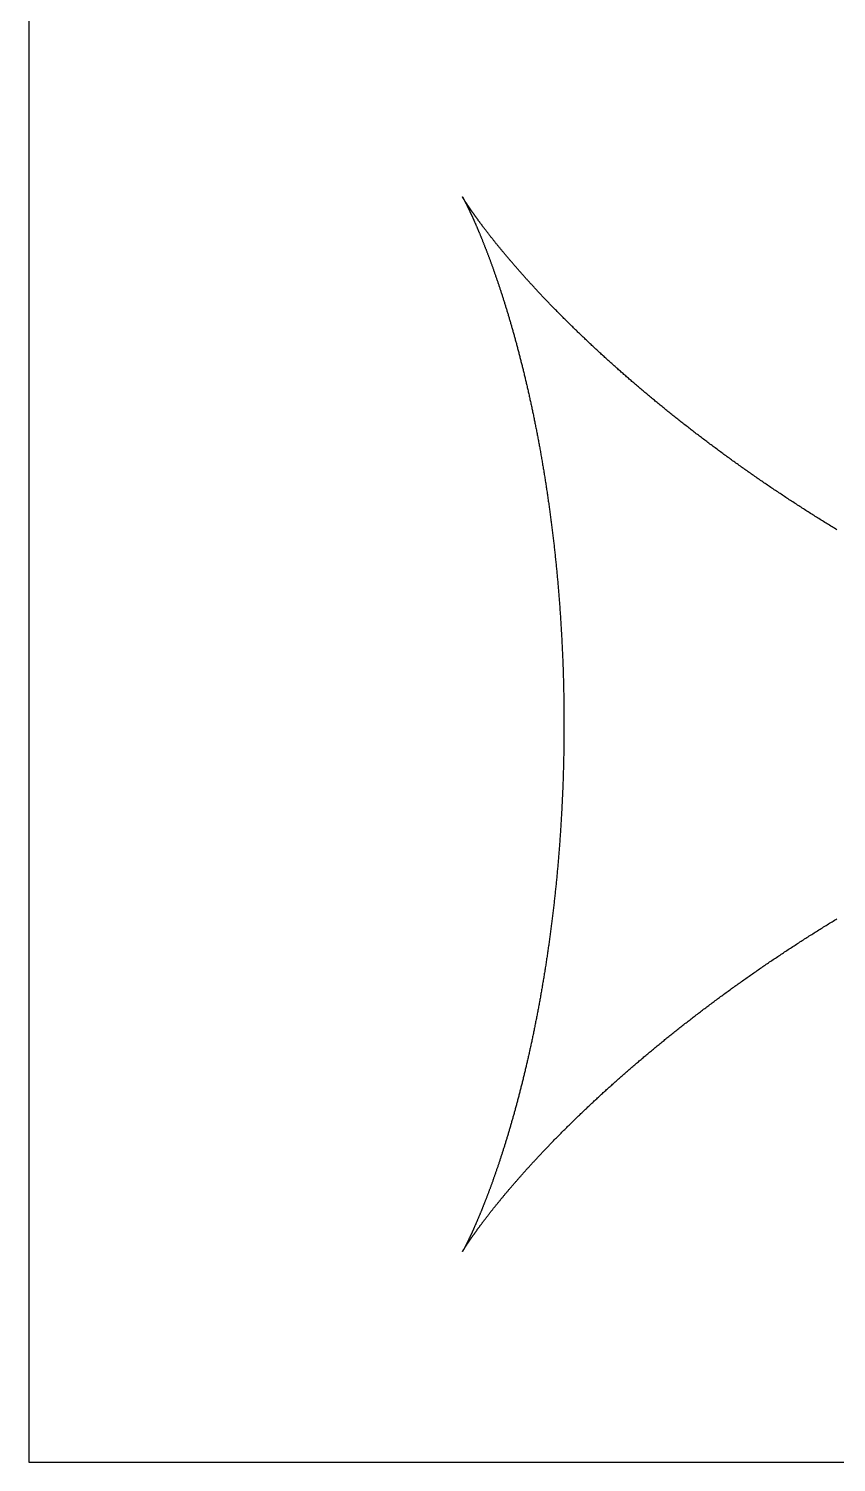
# Model space of a CAD drawing. Header units: metres. Extents: x 0 to 80, y 0 to 80.
# Drawn here: x 0 to 14.58, y 0 to 25.9 of the extents above; entities that cross this region are included whole.
import ezdxf

# ---------------------------------------------------------------- set-up
doc = ezdxf.new("R2010")
doc.units = ezdxf.units.M

msp = doc.modelspace()

# ---------------------------------------------------------------- linework, layer by layer
for p, q in [((0, 80), (0, 0)), ((0, 0), (80, 0))]:
    msp.add_line(p, q)
at = {"layer": 'ENGRAVE'}
msp.add_lwpolyline([(14.594547, 16.847782), (14.572732, 16.861058), (14.550934, 16.874351), (14.529151, 16.88766), (14.507384, 16.900986), (14.485634, 16.914327), (14.463899, 16.927685), (14.442181, 16.941059), (14.42048, 16.954449), (14.398796, 16.967855), (14.377128, 16.981277), (14.355477, 16.994714), (14.333844, 17.008166), (14.312228, 17.021634), (14.29063, 17.035117), (14.269049, 17.048615), (14.247486, 17.062128), (14.225941, 17.075656), (14.204415, 17.089199), (14.182907, 17.102757), (14.161417, 17.116329), (14.139946, 17.129916), (14.118494, 17.143516), (14.09706, 17.157132), (14.075646, 17.170761), (14.054251, 17.184404), (14.032876, 17.198061), (14.01152, 17.211732), (13.990184, 17.225416), (13.968867, 17.239114), (13.947571, 17.252826), (13.926295, 17.26655), (13.905039, 17.280288), (13.883804, 17.294039), (13.86259, 17.307802), (13.841396, 17.321579), (13.820223, 17.335368), (13.799072, 17.34917), (13.777941, 17.362984), (13.756833, 17.37681), (13.735745, 17.390649), (13.714679, 17.4045), (13.693636, 17.418362), (13.672614, 17.432237), (13.651614, 17.446123), (13.630637, 17.460021), (13.609682, 17.47393), (13.58875, 17.48785), (13.56784, 17.501782), (13.546954, 17.515725), (13.52609, 17.529679), (13.50525, 17.543643), (13.484433, 17.557619), (13.463639, 17.571605), (13.442869, 17.585601), (13.422123, 17.599608), (13.401401, 17.613624), (13.380702, 17.627651), (13.360028, 17.641688), (13.339379, 17.655735), (13.318754, 17.669791), (13.298153, 17.683857), (13.277577, 17.697932), (13.257026, 17.712017), (13.236501, 17.726111), (13.216, 17.740214), (13.195525, 17.754326), (13.175075, 17.768446), (13.154651, 17.782575), (13.134252, 17.796713), (13.11388, 17.810859), (13.093533, 17.825013), (13.073213, 17.839176), (13.052919, 17.853346), (13.032651, 17.867525), (13.01241, 17.881711), (12.992196, 17.895904), (12.972009, 17.910105), (12.951848, 17.924314), (12.931715, 17.93853), (12.911609, 17.952752), (12.89153, 17.966982), (12.871479, 17.981218), (12.851456, 17.995461), (12.83146, 18.009711), (12.811493, 18.023967), (12.791553, 18.038229), (12.771642, 18.052497), (12.751759, 18.066772), (12.731904, 18.081052), (12.712078, 18.095338), (12.692281, 18.109629), (12.672512, 18.123926), (12.652773, 18.138228), (12.633062, 18.152535), (12.613381, 18.166847), (12.593729, 18.181165), (12.574107, 18.195487), (12.554515, 18.209813), (12.534952, 18.224144), (12.515419, 18.238479), (12.495916, 18.252819), (12.476443, 18.267162), (12.457, 18.28151), (12.437588, 18.295861), (12.418206, 18.310216), (12.398855, 18.324574), (12.379535, 18.338936), (12.360246, 18.3533), (12.340987, 18.367668), (12.32176, 18.382039), (12.302564, 18.396413), (12.283399, 18.410789), (12.264266, 18.425167), (12.245164, 18.439548), (12.226094, 18.453932), (12.207056, 18.468317), (12.18805, 18.482704), (12.169076, 18.497093), (12.150135, 18.511484), (12.131225, 18.525876), (12.112348, 18.540269), (12.093504, 18.554664), (12.074692, 18.569059), (12.055913, 18.583456), (12.037167, 18.597853), (12.018454, 18.612251), (11.999774, 18.62665), (11.981128, 18.641049), (11.962514, 18.655447), (11.943935, 18.669846), (11.925389, 18.684245), (11.906876, 18.698644), (11.888397, 18.713042), (11.869953, 18.72744), (11.851542, 18.741837), (11.833166, 18.756233), (11.814823, 18.770628), (11.796515, 18.785022), (11.778242, 18.799414), (11.760003, 18.813805), (11.741799, 18.828195), (11.72363, 18.842583), (11.705496, 18.856969), (11.687396, 18.871353), (11.669332, 18.885735), (11.651303, 18.900114), (11.633309, 18.914491), (11.615351, 18.928866), (11.597429, 18.943237), (11.579542, 18.957606), (11.56169, 18.971971), (11.543875, 18.986334), (11.526096, 19.000693), (11.508352, 19.015048), (11.490645, 19.0294), (11.472974, 19.043748), (11.45534, 19.058092), (11.437742, 19.072431), (11.42018, 19.086767), (11.402656, 19.101098), (11.385168, 19.115425), (11.367716, 19.129746), (11.350302, 19.144063), (11.332925, 19.158375), (11.315585, 19.172682), (11.298283, 19.186983), (11.281017, 19.201279), (11.263789, 19.215569), (11.246599, 19.229854), (11.229446, 19.244132), (11.212331, 19.258404), (11.195254, 19.27267), (11.178215, 19.28693), (11.161214, 19.301183), (11.144251, 19.315429), (11.127326, 19.329669), (11.110439, 19.343901), (11.093591, 19.358127), (11.076781, 19.372345), (11.06001, 19.386555), (11.043277, 19.400758), (11.026583, 19.414953), (11.009928, 19.42914), (10.993312, 19.443319), (10.976735, 19.45749), (10.960197, 19.471652), (10.943698, 19.485806), (10.927239, 19.499951), (10.910818, 19.514087), (10.894437, 19.528214), (10.878096, 19.542332), (10.861794, 19.55644), (10.845532, 19.570539), (10.82931, 19.584629), (10.813127, 19.598708), (10.796985, 19.612778), (10.780882, 19.626838), (10.76482, 19.640887), (10.748797, 19.654926), (10.732815, 19.668954), (10.716874, 19.682972), (10.700972, 19.696978), (10.685111, 19.710974), (10.669291, 19.724958), (10.653511, 19.738931), (10.637772, 19.752893), (10.622074, 19.766842), (10.606416, 19.78078), (10.5908, 19.794706), (10.575225, 19.80862), (10.55969, 19.822522), (10.544197, 19.836411), (10.528745, 19.850287), (10.513334, 19.864151), (10.497965, 19.878002), (10.482637, 19.891839), (10.467351, 19.905664), (10.452106, 19.919475), (10.436903, 19.933272), (10.421741, 19.947056), (10.406621, 19.960826), (10.391544, 19.974582), (10.376508, 19.988324), (10.361514, 20.002051), (10.346562, 20.015764), (10.331652, 20.029462), (10.316784, 20.043146), (10.301959, 20.056814), (10.287176, 20.070467), (10.272435, 20.084105), (10.257737, 20.097728), (10.243082, 20.111335), (10.228468, 20.124926), (10.213898, 20.138502), (10.19937, 20.152061), (10.184885, 20.165604), (10.170443, 20.179131), (10.156043, 20.192641), (10.141687, 20.206134), (10.127373, 20.219611), (10.113103, 20.23307), (10.098875, 20.246513), (10.084691, 20.259938), (10.07055, 20.273346), (10.056452, 20.286736), (10.042398, 20.300108), (10.028387, 20.313462), (10.014419, 20.326798), (10.000495, 20.340116), (9.986614, 20.353415), (9.972777, 20.366696), (9.958984, 20.379958), (9.945234, 20.393201), (9.931528, 20.406426), (9.917866, 20.419631), (9.904248, 20.432816), (9.890673, 20.445982), (9.877143, 20.459129), (9.863656, 20.472255), (9.850213, 20.485362), (9.836815, 20.498448), (9.823461, 20.511514), (9.810151, 20.52456), (9.796885, 20.537585), (9.783663, 20.550589), (9.770486, 20.563573), (9.757353, 20.576535), (9.744264, 20.589476), (9.73122, 20.602395), (9.71822, 20.615293), (9.705265, 20.62817), (9.692354, 20.641024), (9.679488, 20.653856), (9.666667, 20.666667), (9.65389, 20.679455), (9.641158, 20.69222), (9.628471, 20.704963), (9.615828, 20.717683), (9.603231, 20.73038), (9.590678, 20.743053), (9.57817, 20.755704), (9.565707, 20.768331), (9.553289, 20.780935), (9.540916, 20.793515), (9.528588, 20.806071), (9.516305, 20.818602), (9.504067, 20.83111), (9.491875, 20.843593), (9.479727, 20.856052), (9.467625, 20.868486), (9.455568, 20.880896), (9.443556, 20.89328), (9.43159, 20.905639), (9.419669, 20.917973), (9.407793, 20.930282), (9.395963, 20.942564), (9.384178, 20.954822), (9.372438, 20.967053), (9.360744, 20.979258), (9.349095, 20.991437), (9.337492, 21.00359), (9.325935, 21.015716), (9.314423, 21.027815), (9.302956, 21.039888), (9.291535, 21.051933), (9.28016, 21.063952), (9.26883, 21.075943), (9.257546, 21.087907), (9.246308, 21.099843), (9.235116, 21.111751), (9.223969, 21.123632), (9.212868, 21.135484), (9.201812, 21.147308), (9.190803, 21.159104), (9.179839, 21.170872), (9.168921, 21.182611), (9.158049, 21.194321), (9.147223, 21.206002), (9.136443, 21.217653), (9.125708, 21.229276), (9.11502, 21.240869), (9.104377, 21.252433), (9.09378, 21.263967), (9.083229, 21.275471), (9.072725, 21.286945), (9.062266, 21.298389), (9.051853, 21.309803), (9.041486, 21.321186), (9.031165, 21.332538), (9.02089, 21.34386), (9.010661, 21.355151), (9.000478, 21.366411), (8.990341, 21.37764), (8.98025, 21.388837), (8.970205, 21.400003), (8.960206, 21.411137), (8.950254, 21.422239), (8.940347, 21.433309), (8.930486, 21.444347), (8.920672, 21.455353), (8.910903, 21.466327), (8.901181, 21.477268), (8.891504, 21.488177), (8.881874, 21.499052), (8.87229, 21.509895), (8.862751, 21.520704), (8.853259, 21.53148), (8.843813, 21.542223), (8.834413, 21.552932), (8.825059, 21.563608), (8.815751, 21.574249), (8.80649, 21.584857), (8.797274, 21.59543), (8.788104, 21.605969), (8.778981, 21.616474), (8.769903, 21.626944), (8.760872, 21.63738), (8.751886, 21.64778), (8.742947, 21.658146), (8.734053, 21.668476), (8.725206, 21.678771), (8.716405, 21.689031), (8.707649, 21.699255), (8.69894, 21.709443), (8.690277, 21.719596), (8.681659, 21.729712), (8.673088, 21.739793), (8.664562, 21.749837), (8.656083, 21.759844), (8.647649, 21.769815), (8.639261, 21.77975), (8.63092, 21.789647), (8.622624, 21.799507), (8.614374, 21.809331), (8.60617, 21.819117), (8.598011, 21.828865), (8.589899, 21.838576), (8.581832, 21.84825), (8.573811, 21.857885), (8.565836, 21.867483), (8.557907, 21.877042), (8.550023, 21.886563), (8.542185, 21.896046), (8.534393, 21.90549), (8.526647, 21.914896), (8.518946, 21.924263), (8.511291, 21.93359), (8.503681, 21.942879), (8.496117, 21.952129), (8.488599, 21.961339), (8.481126, 21.97051), (8.473699, 21.979641), (8.466317, 21.988732), (8.458981, 21.997783), (8.45169, 22.006795), (8.444445, 22.015766), (8.437245, 22.024697), (8.43009, 22.033588), (8.422981, 22.042438), (8.415917, 22.051247), (8.408898, 22.060015), (8.401925, 22.068743), (8.394997, 22.077429), (8.388114, 22.086075), (8.381276, 22.094679), (8.374484, 22.103241), (8.367736, 22.111762), (8.361034, 22.120241), (8.354377, 22.128678), (8.347764, 22.137073), (8.341197, 22.145426), (8.334675, 22.153737), (8.328197, 22.162005), (8.321765, 22.170231), (8.315377, 22.178414), (8.309034, 22.186555), (8.302736, 22.194652), (8.296483, 22.202707), (8.290274, 22.210718), (8.28411, 22.218686), (8.277991, 22.226611), (8.271916, 22.234492), (8.265886, 22.242329), (8.259901, 22.250123), (8.253959, 22.257872), (8.248063, 22.265578), (8.24221, 22.27324), (8.236402, 22.280857), (8.230638, 22.28843), (8.224919, 22.295958), (8.219244, 22.303441), (8.213613, 22.31088), (8.208026, 22.318274), (8.202483, 22.325623), (8.196984, 22.332927), (8.191529, 22.340185), (8.186119, 22.347398), (8.180752, 22.354566), (8.175429, 22.361688), (8.170149, 22.368764), (8.164914, 22.375794), (8.159722, 22.382779), (8.154574, 22.389717), (8.14947, 22.396609), (8.144409, 22.403454), (8.139391, 22.410254), (8.134418, 22.417006), (8.129487, 22.423712), (8.1246, 22.430371), (8.119756, 22.436983), (8.114956, 22.443548), (8.110198, 22.450066), (8.105484, 22.456537), (8.100813, 22.46296), (8.096185, 22.469336), (8.0916, 22.475664), (8.087058, 22.481945), (8.082559, 22.488177), (8.078102, 22.494362), (8.073689, 22.500498), (8.069318, 22.506587), (8.06499, 22.512627), (8.060704, 22.518618), (8.056461, 22.524562), (8.05226, 22.530456), (8.048102, 22.536302), (8.043986, 22.542099), (8.039912, 22.547847), (8.035881, 22.553546), (8.031892, 22.559195), (8.027945, 22.564796), (8.02404, 22.570347), (8.020177, 22.575848), (8.016356, 22.5813), (8.012577, 22.586703), (8.008839, 22.592055), (8.005144, 22.597358), (8.00149, 22.60261), (7.997877, 22.607812), (7.994307, 22.612965), (7.990777, 22.618066), (7.987289, 22.623118), (7.983843, 22.628119), (7.980437, 22.633069), (7.977073, 22.637968), (7.97375, 22.642817), (7.970468, 22.647614), (7.967227, 22.652361), (7.964027, 22.657056), (7.960868, 22.6617), (7.95775, 22.666293), (7.954672, 22.670834), (7.951635, 22.675324), (7.948639, 22.679762), (7.945683, 22.684149), (7.942768, 22.688483), (7.939893, 22.692766), (7.937058, 22.696996), (7.934263, 22.701175), (7.931509, 22.705301), (7.928794, 22.709375), (7.92612, 22.713396), (7.923486, 22.717365), (7.920891, 22.721282), (7.918336, 22.725145), (7.915821, 22.728956), (7.913345, 22.732714), (7.910909, 22.736419), (7.908513, 22.740071), (7.906156, 22.74367), (7.903838, 22.747215), (7.901559, 22.750707), (7.89932, 22.754146), (7.897119, 22.757531), (7.894958, 22.760863), (7.892835, 22.764141), (7.890751, 22.767365), (7.888706, 22.770535), (7.8867, 22.773651), (7.884732, 22.776713), (7.882803, 22.779721), (7.880912, 22.782675), (7.879059, 22.785575), (7.877245, 22.78842), (7.875469, 22.791211), (7.873731, 22.793947), (7.87203, 22.796628), (7.870368, 22.799255), (7.868744, 22.801827), (7.867157, 22.804344), (7.865608, 22.806807), (7.864097, 22.809214), (7.862623, 22.811566), (7.861186, 22.813862), (7.859787, 22.816104), (7.858425, 22.81829), (7.8571, 22.820421), (7.855812, 22.822496), (7.854561, 22.824516), (7.853347, 22.826479), (7.852169, 22.828388), (7.851029, 22.83024), (7.849925, 22.832036), (7.848857, 22.833777), (7.847826, 22.835461), (7.846831, 22.83709), (7.845872, 22.838662), (7.84495, 22.840177), (7.844063, 22.841637), (7.843213, 22.84304), (7.842398, 22.844387), (7.841619, 22.845677), (7.840876, 22.84691), (7.840168, 22.848087), (7.839496, 22.849207), (7.838859, 22.85027), (7.838257, 22.851276), (7.837691, 22.852225), (7.837159, 22.853118), (7.836663, 22.853953), (7.836201, 22.854731), (7.835775, 22.855451), (7.835383, 22.856115), (7.835025, 22.856721), (7.834703, 22.85727), (7.834414, 22.857761), (7.83416, 22.858194), (7.83394, 22.85857), (7.833754, 22.858889), (7.833602, 22.859149), (7.833485, 22.859352), (7.8334, 22.859497), (7.83335, 22.859584), (7.833333, 22.859613), (7.83335, 22.859584), (7.8334, 22.859497), (7.833484, 22.859351), (7.8336, 22.859148), (7.83375, 22.858886), (7.833933, 22.858566), (7.834148, 22.858188), (7.834397, 22.857751), (7.834678, 22.857255), (7.834992, 22.856701), (7.835338, 22.856089), (7.835716, 22.855418), (7.836127, 22.854688), (7.83657, 22.853899), (7.837045, 22.853052), (7.837552, 22.852146), (7.838091, 22.85118), (7.838662, 22.850156), (7.839264, 22.849073), (7.839898, 22.847931), (7.840563, 22.84673), (7.84126, 22.845469), (7.841987, 22.84415), (7.842746, 22.842771), (7.843536, 22.841332), (7.844357, 22.839835), (7.845208, 22.838278), (7.84609, 22.836662), (7.847003, 22.834986), (7.847946, 22.833251), (7.84892, 22.831456), (7.849923, 22.829602), (7.850957, 22.827688), (7.852021, 22.825714), (7.853115, 22.82368), (7.854238, 22.821587), (7.855391, 22.819434), (7.856574, 22.817222), (7.857786, 22.814949), (7.859028, 22.812616), (7.860299, 22.810224), (7.861599, 22.807771), (7.862927, 22.805259), (7.864285, 22.802686), (7.865672, 22.800054), (7.867087, 22.797361), (7.868531, 22.794608), (7.870003, 22.791795), (7.871504, 22.788922), (7.873032, 22.785988), (7.874589, 22.782994), (7.876174, 22.77994), (7.877787, 22.776825), (7.879427, 22.773651), (7.881095, 22.770415), (7.882791, 22.76712), (7.884514, 22.763763), (7.886264, 22.760347), (7.888041, 22.75687), (7.889846, 22.753332), (7.891677, 22.749734), (7.893536, 22.746075), (7.89542, 22.742355), (7.897332, 22.738575), (7.89927, 22.734734), (7.901234, 22.730833), (7.903225, 22.726871), (7.905242, 22.722848), (7.907284, 22.718764), (7.909353, 22.71462), (7.911447, 22.710415), (7.913567, 22.706149), (7.915713, 22.701822), (7.917884, 22.697434), (7.92008, 22.692986), (7.922301, 22.688476), (7.924547, 22.683906), (7.926819, 22.679275), (7.929115, 22.674583), (7.931436, 22.66983), (7.933781, 22.665016), (7.936151, 22.660141), (7.938545, 22.655205), (7.940963, 22.650208), (7.943405, 22.64515), (7.945872, 22.640031), (7.948362, 22.634851), (7.950876, 22.62961), (7.953413, 22.624308), (7.955974, 22.618945), (7.958559, 22.613521), (7.961166, 22.608035), (7.963797, 22.602489), (7.96645, 22.596882), (7.969127, 22.591213), (7.971826, 22.585484), (7.974548, 22.579693), (7.977292, 22.573841), (7.980059, 22.567928), (7.982848, 22.561954), (7.985659, 22.555919), (7.988492, 22.549823), (7.991346, 22.543666), (7.994223, 22.537447), (7.997121, 22.531168), (8.000041, 22.524827), (8.002982, 22.518425), (8.005944, 22.511962), (8.008928, 22.505438), (8.011932, 22.498853), (8.014958, 22.492207), (8.018004, 22.4855), (8.021071, 22.478731), (8.024158, 22.471902), (8.027265, 22.465011), (8.030393, 22.45806), (8.033541, 22.451047), (8.036709, 22.443973), (8.039897, 22.436838), (8.043105, 22.429642), (8.046332, 22.422385), (8.049578, 22.415068), (8.052844, 22.407689), (8.05613, 22.400249), (8.059434, 22.392748), (8.062757, 22.385186), (8.0661, 22.377563), (8.069461, 22.369879), (8.07284, 22.362134), (8.076238, 22.354329), (8.079655, 22.346462), (8.083089, 22.338535), (8.086542, 22.330546), (8.090013, 22.322497), (8.093501, 22.314387), (8.097008, 22.306216), (8.100531, 22.297984), (8.104073, 22.289692), (8.107631, 22.281339), (8.111207, 22.272925), (8.1148, 22.26445), (8.11841, 22.255915), (8.122037, 22.247319), (8.12568, 22.238662), (8.12934, 22.229945), (8.133016, 22.221167), (8.136709, 22.212328), (8.140418, 22.203429), (8.144143, 22.19447), (8.147884, 22.18545), (8.15164, 22.176369), (8.155413, 22.167228), (8.1592, 22.158027), (8.163004, 22.148765), (8.166822, 22.139443), (8.170656, 22.13006), (8.174505, 22.120618), (8.178368, 22.111115), (8.182247, 22.101551), (8.18614, 22.091928), (8.190047, 22.082244), (8.193969, 22.0725), (8.197905, 22.062696), (8.201856, 22.052832), (8.20582, 22.042909), (8.209798, 22.032925), (8.21379, 22.022881), (8.217795, 22.012777), (8.221814, 22.002613), (8.225847, 21.992389), (8.229892, 21.982106), (8.233951, 21.971763), (8.238022, 21.96136), (8.242107, 21.950898), (8.246204, 21.940375), (8.250314, 21.929794), (8.254436, 21.919152), (8.25857, 21.908451), (8.262717, 21.897691), (8.266876, 21.886871), (8.271046, 21.875992), (8.275229, 21.865054), (8.279423, 21.854056), (8.283629, 21.842999), (8.287846, 21.831883), (8.292074, 21.820708), (8.296314, 21.809473), (8.300564, 21.79818), (8.304826, 21.786827), (8.309098, 21.775416), (8.313381, 21.763945), (8.317674, 21.752416), (8.321978, 21.740828), (8.326292, 21.729182), (8.330616, 21.717476), (8.33495, 21.705712), (8.339294, 21.69389), (8.343648, 21.682009), (8.348011, 21.670069), (8.352384, 21.658071), (8.356766, 21.646015), (8.361158, 21.6339), (8.365558, 21.621727), (8.369968, 21.609496), (8.374386, 21.597207), (8.378813, 21.584859), (8.383249, 21.572454), (8.387693, 21.559991), (8.392145, 21.54747), (8.396606, 21.534891), (8.401074, 21.522254), (8.405551, 21.50956), (8.410036, 21.496808), (8.414528, 21.483998), (8.419027, 21.471131), (8.423535, 21.458206), (8.428049, 21.445224), (8.432571, 21.432185), (8.437099, 21.419089), (8.441635, 21.405935), (8.446177, 21.392724), (8.450726, 21.379457), (8.455282, 21.366132), (8.459844, 21.35275), (8.464412, 21.339312), (8.468986, 21.325817), (8.473567, 21.312265), (8.478153, 21.298656), (8.482745, 21.284991), (8.487343, 21.27127), (8.491947, 21.257492), (8.496555, 21.243658), (8.501169, 21.229767), (8.505788, 21.215821), (8.510413, 21.201818), (8.515042, 21.187759), (8.519676, 21.173645), (8.524314, 21.159474), (8.528957, 21.145248), (8.533604, 21.130966), (8.538256, 21.116628), (8.542912, 21.102235), (8.547572, 21.087786), (8.552235, 21.073282), (8.556903, 21.058723), (8.561574, 21.044109), (8.566248, 21.029439), (8.570927, 21.014714), (8.575608, 20.999935), (8.580292, 20.9851), (8.58498, 20.970211), (8.58967, 20.955267), (8.594363, 20.940268), (8.599059, 20.925215), (8.603757, 20.910107), (8.608458, 20.894945), (8.613161, 20.879729), (8.617866, 20.864459), (8.622573, 20.849134), (8.627282, 20.833755), (8.631993, 20.818323), (8.636705, 20.802837), (8.641419, 20.787297), (8.646135, 20.771703), (8.650851, 20.756056), (8.655569, 20.740355), (8.660288, 20.724601), (8.665008, 20.708794), (8.669729, 20.692933), (8.67445, 20.67702), (8.679172, 20.661053), (8.683894, 20.645034), (8.688617, 20.628961), (8.69334, 20.612837), (8.698063, 20.596659), (8.702786, 20.580429), (8.707509, 20.564147), (8.712231, 20.547812), (8.716953, 20.531425), (8.721675, 20.514986), (8.726396, 20.498495), (8.731116, 20.481952), (8.735835, 20.465358), (8.740553, 20.448711), (8.745271, 20.432013), (8.749987, 20.415264), (8.754701, 20.398463), (8.759414, 20.381611), (8.764126, 20.364708), (8.768836, 20.347754), (8.773543, 20.330749), (8.77825, 20.313692), (8.782953, 20.296586), (8.787655, 20.279428), (8.792355, 20.26222), (8.797052, 20.244962), (8.801746, 20.227653), (8.806438, 20.210294), (8.811127, 20.192885), (8.815814, 20.175426), (8.820497, 20.157918), (8.825177, 20.140359), (8.829854, 20.122751), (8.834528, 20.105093), (8.839198, 20.087386), (8.843864, 20.06963), (8.848527, 20.051824), (8.853186, 20.03397), (8.857842, 20.016066), (8.862493, 19.998114), (8.86714, 19.980112), (8.871783, 19.962063), (8.876421, 19.943964), (8.881055, 19.925818), (8.885684, 19.907623), (8.890309, 19.88938), (8.894929, 19.871089), (8.899544, 19.85275), (8.904154, 19.834364), (8.908758, 19.815929), (8.913358, 19.797447), (8.917952, 19.778918), (8.92254, 19.760342), (8.927124, 19.741718), (8.931701, 19.723047), (8.936272, 19.70433), (8.940838, 19.685565), (8.945397, 19.666754), (8.949951, 19.647897), (8.954498, 19.628993), (8.959039, 19.610042), (8.963573, 19.591046), (8.968101, 19.572003), (8.972622, 19.552915), (8.977136, 19.533781), (8.981644, 19.514601), (8.986144, 19.495376), (8.990638, 19.476105), (8.995124, 19.456789), (8.999602, 19.437428), (9.004074, 19.418022), (9.008538, 19.398571), (9.012994, 19.379075), (9.017442, 19.359535), (9.021883, 19.33995), (9.026315, 19.320321), (9.03074, 19.300647), (9.035156, 19.28093), (9.039564, 19.261169), (9.043964, 19.241364), (9.048355, 19.221515), (9.052738, 19.201622), (9.057112, 19.181687), (9.061477, 19.161708), (9.065834, 19.141686), (9.070181, 19.12162), (9.074519, 19.101513), (9.078849, 19.081362), (9.083168, 19.061169), (9.087479, 19.040933), (9.09178, 19.020655), (9.096071, 19.000335), (9.100353, 18.979973), (9.104625, 18.959569), (9.108887, 18.939123), (9.113139, 18.918636), (9.117381, 18.898107), (9.121613, 18.877537), (9.125834, 18.856926), (9.130045, 18.836274), (9.134246, 18.815581), (9.138436, 18.794847), (9.142615, 18.774073), (9.146784, 18.753258), (9.150942, 18.732403), (9.155088, 18.711508), (9.159224, 18.690573), (9.163349, 18.669598), (9.167462, 18.648583), (9.171564, 18.627529), (9.175655, 18.606435), (9.179734, 18.585302), (9.183802, 18.56413), (9.187857, 18.542919), (9.191901, 18.52167), (9.195934, 18.500381), (9.199954, 18.479054), (9.203962, 18.457689), (9.207958, 18.436285), (9.211941, 18.414844), (9.215913, 18.393364), (9.219871, 18.371847), (9.223818, 18.350292), (9.227751, 18.3287), (9.231672, 18.307071), (9.235581, 18.285404), (9.239476, 18.2637), (9.243358, 18.24196), (9.247228, 18.220183), (9.251084, 18.198369), (9.254927, 18.176519), (9.258756, 18.154633), (9.262572, 18.13271), (9.266375, 18.110752), (9.270164, 18.088758), (9.27394, 18.066729), (9.277701, 18.044664), (9.281449, 18.022564), (9.285183, 18.000429), (9.288903, 17.978259), (9.292609, 17.956054), (9.296301, 17.933814), (9.299978, 17.91154), (9.303641, 17.889232), (9.30729, 17.866889), (9.310924, 17.844513), (9.314544, 17.822103), (9.318149, 17.799659), (9.321739, 17.777181), (9.325315, 17.754671), (9.328875, 17.732127), (9.332421, 17.70955), (9.335951, 17.68694), (9.339466, 17.664298), (9.342967, 17.641623), (9.346451, 17.618916), (9.349921, 17.596176), (9.353375, 17.573405), (9.356813, 17.550601), (9.360236, 17.527766), (9.363643, 17.5049), (9.367035, 17.482002), (9.370411, 17.459073), (9.37377, 17.436113), (9.377114, 17.413122), (9.380442, 17.390101), (9.383753, 17.367049), (9.387049, 17.343966), (9.390328, 17.320854), (9.393591, 17.297711), (9.396837, 17.274539), (9.400067, 17.251337), (9.40328, 17.228105), (9.406477, 17.204844), (9.409657, 17.181554), (9.41282, 17.158235), (9.415966, 17.134888), (9.419096, 17.111511), (9.422208, 17.088106), (9.425304, 17.064673), (9.428382, 17.041212), (9.431443, 17.017722), (9.434487, 16.994205), (9.437514, 16.970661), (9.440523, 16.947089), (9.443515, 16.923489), (9.446489, 16.899863), (9.449446, 16.87621), (9.452385, 16.85253), (9.455306, 16.828823), (9.458209, 16.80509), (9.461095, 16.781331), (9.463963, 16.757546), (9.466813, 16.733735), (9.469645, 16.709898), (9.472458, 16.686036), (9.475254, 16.662148), (9.478031, 16.638235), (9.48079, 16.614298), (9.483531, 16.590335), (9.486253, 16.566348), (9.488957, 16.542337), (9.491643, 16.518301), (9.49431, 16.494241), (9.496958, 16.470157), (9.499587, 16.44605), (9.502198, 16.421919), (9.50479, 16.397765), (9.507363, 16.373587), (9.509918, 16.349387), (9.512453, 16.325163), (9.514969, 16.300917), (9.517466, 16.276649), (9.519944, 16.252358), (9.522403, 16.228046), (9.524843, 16.203711), (9.527263, 16.179355), (9.529664, 16.154977), (9.532046, 16.130577), (9.534408, 16.106157), (9.536751, 16.081715), (9.539074, 16.057253), (9.541377, 16.03277), (9.543661, 16.008267), (9.545926, 15.983743), (9.54817, 15.959199), (9.550395, 15.934636), (9.5526, 15.910052), (9.554784, 15.885449), (9.556949, 15.860827), (9.559094, 15.836186), (9.561219, 15.811525), (9.563324, 15.786846), (9.565409, 15.762149), (9.567474, 15.737432), (9.569518, 15.712698), (9.571542, 15.687945), (9.573546, 15.663175), (9.57553, 15.638387), (9.577493, 15.613582), (9.579435, 15.588759), (9.581358, 15.563919), (9.583259, 15.539062), (9.585141, 15.514189), (9.587001, 15.489299), (9.588841, 15.464392), (9.59066, 15.439469), (9.592459, 15.414531), (9.594237, 15.389576), (9.595994, 15.364606), (9.59773, 15.339621), (9.599445, 15.31462), (9.60114, 15.289604), (9.602813, 15.264574), (9.604466, 15.239529), (9.606097, 15.214469), (9.607708, 15.189395), (9.609297, 15.164307), (9.610865, 15.139205), (9.612413, 15.114089), (9.613939, 15.088959), (9.615443, 15.063817), (9.616927, 15.038661), (9.618389, 15.013492), (9.61983, 14.988311), (9.62125, 14.963117), (9.622648, 14.93791), (9.624025, 14.912691), (9.62538, 14.887461), (9.626714, 14.862218), (9.628026, 14.836964), (9.629317, 14.811699), (9.630587, 14.786422), (9.631835, 14.761134), (9.633061, 14.735835), (9.634266, 14.710526), (9.635448, 14.685206), (9.63661, 14.659876), (9.637749, 14.634536), (9.638867, 14.609185), (9.639963, 14.583826), (9.641038, 14.558456), (9.64209, 14.533078), (9.643121, 14.50769), (9.64413, 14.482293), (9.645117, 14.456888), (9.646082, 14.431474), (9.647026, 14.406051), (9.647947, 14.380621), (9.648847, 14.355182), (9.649724, 14.329736), (9.65058, 14.304282), (9.651413, 14.278821), (9.652225, 14.253352), (9.653014, 14.227877), (9.653781, 14.202395), (9.654527, 14.176906), (9.65525, 14.15141), (9.655951, 14.125909), (9.65663, 14.100401), (9.657287, 14.074888), (9.657922, 14.049369), (9.658535, 14.023844), (9.659125, 13.998315), (9.659694, 13.97278), (9.66024, 13.94724), (9.660764, 13.921696), (9.661265, 13.896147), (9.661745, 13.870594), (9.662202, 13.845037), (9.662637, 13.819476), (9.66305, 13.793911), (9.66344, 13.768342), (9.663809, 13.742771), (9.664155, 13.717196), (9.664478, 13.691618), (9.66478, 13.666038), (9.665059, 13.640455), (9.665315, 13.61487), (9.66555, 13.589282), (9.665762, 13.563693), (9.665952, 13.538102), (9.666119, 13.512509), (9.666265, 13.486915), (9.666387, 13.46132), (9.666488, 13.435724), (9.666566, 13.410127), (9.666622, 13.384529), (9.666655, 13.358931), (9.666667, 13.333333), (9.666655, 13.307735), (9.666622, 13.282137), (9.666566, 13.25654), (9.666488, 13.230943), (9.666387, 13.205347), (9.666265, 13.179751), (9.666119, 13.154157), (9.665952, 13.128565), (9.665762, 13.102974), (9.66555, 13.077384), (9.665315, 13.051797), (9.665059, 13.026212), (9.66478, 13.000629), (9.664478, 12.975048), (9.664155, 12.949471), (9.663809, 12.923896), (9.66344, 12.898324), (9.66305, 12.872756), (9.662637, 12.847191), (9.662202, 12.82163), (9.661745, 12.796073), (9.661265, 12.77052), (9.660764, 12.744971), (9.66024, 12.719426), (9.659694, 12.693887), (9.659125, 12.668352), (9.658535, 12.642822), (9.657922, 12.617298), (9.657287, 12.591779), (9.65663, 12.566265), (9.655951, 12.540758), (9.65525, 12.515256), (9.654527, 12.489761), (9.653781, 12.464272), (9.653014, 12.43879), (9.652225, 12.413314), (9.651413, 12.387846), (9.65058, 12.362385), (9.649724, 12.336931), (9.648847, 12.311484), (9.647947, 12.286046), (9.647026, 12.260615), (9.646082, 12.235193), (9.645117, 12.209779), (9.64413, 12.184374), (9.643121, 12.158977), (9.64209, 12.133589), (9.641038, 12.10821), (9.639963, 12.082841), (9.638867, 12.057481), (9.637749, 12.032131), (9.63661, 12.006791), (9.635448, 11.981461), (9.634266, 11.956141), (9.633061, 11.930831), (9.631835, 11.905533), (9.630587, 11.880245), (9.629317, 11.854968), (9.628026, 11.829703), (9.626714, 11.804448), (9.62538, 11.779206), (9.624025, 11.753975), (9.622648, 11.728757), (9.62125, 11.70355), (9.61983, 11.678356), (9.618389, 11.653174), (9.616927, 11.628006), (9.615443, 11.60285), (9.613939, 11.577707), (9.612413, 11.552578), (9.610865, 11.527462), (9.609297, 11.50236), (9.607708, 11.477272), (9.606097, 11.452198), (9.604466, 11.427138), (9.602813, 11.402093), (9.60114, 11.377062), (9.599445, 11.352046), (9.59773, 11.327046), (9.595994, 11.30206), (9.594237, 11.27709), (9.592459, 11.252136), (9.59066, 11.227197), (9.588841, 11.202275), (9.587001, 11.177368), (9.585141, 11.152478), (9.583259, 11.127604), (9.581358, 11.102748), (9.579435, 11.077908), (9.577493, 11.053085), (9.57553, 11.028279), (9.573546, 11.003491), (9.571542, 10.978721), (9.569518, 10.953969), (9.567474, 10.929234), (9.565409, 10.904518), (9.563324, 10.87982), (9.561219, 10.855141), (9.559094, 10.830481), (9.556949, 10.80584), (9.554784, 10.781217), (9.5526, 10.756614), (9.550395, 10.732031), (9.54817, 10.707467), (9.545926, 10.682924), (9.543661, 10.6584), (9.541377, 10.633897), (9.539074, 10.609414), (9.536751, 10.584951), (9.534408, 10.56051), (9.532046, 10.536089), (9.529664, 10.51169), (9.527263, 10.487312), (9.524843, 10.462956), (9.522403, 10.438621), (9.519944, 10.414308), (9.517466, 10.390018), (9.514969, 10.365749), (9.512453, 10.341503), (9.509918, 10.31728), (9.507363, 10.293079), (9.50479, 10.268902), (9.502198, 10.244748), (9.499587, 10.220617), (9.496958, 10.196509), (9.49431, 10.172425), (9.491643, 10.148366), (9.488957, 10.12433), (9.486253, 10.100318), (9.483531, 10.076331), (9.48079, 10.052369), (9.478031, 10.028431), (9.475254, 10.004519), (9.472458, 9.980631), (9.469645, 9.956769), (9.466813, 9.932932), (9.463963, 9.909121), (9.461095, 9.885336), (9.458209, 9.861577), (9.455306, 9.837844), (9.452385, 9.814137), (9.449446, 9.790457), (9.446489, 9.766804), (9.443515, 9.743177), (9.440523, 9.719578), (9.437514, 9.696006), (9.434487, 9.672461), (9.431443, 9.648944), (9.428382, 9.625455), (9.425304, 9.601994), (9.422208, 9.57856), (9.419096, 9.555156), (9.415966, 9.531779), (9.41282, 9.508431), (9.409657, 9.485112), (9.406477, 9.461822), (9.40328, 9.438561), (9.400067, 9.41533), (9.396837, 9.392128), (9.393591, 9.368955), (9.390328, 9.345813), (9.387049, 9.3227), (9.383753, 9.299618), (9.380442, 9.276566), (9.377114, 9.253544), (9.37377, 9.230553), (9.370411, 9.207593), (9.367035, 9.184664), (9.363643, 9.161767), (9.360236, 9.1389), (9.356813, 9.116065), (9.353375, 9.093262), (9.349921, 9.070491), (9.346451, 9.047751), (9.342967, 9.025044), (9.339466, 9.002369), (9.335951, 8.979727), (9.332421, 8.957117), (9.328875, 8.93454), (9.325315, 8.911996), (9.321739, 8.889485), (9.318149, 8.867008), (9.314544, 8.844564), (9.310924, 8.822154), (9.30729, 8.799777), (9.303641, 8.777435), (9.299978, 8.755127), (9.296301, 8.732853), (9.292609, 8.710613), (9.288903, 8.688408), (9.285183, 8.666238), (9.281449, 8.644103), (9.277701, 8.622003), (9.27394, 8.599938), (9.270164, 8.577908), (9.266375, 8.555914), (9.262572, 8.533956), (9.258756, 8.512034), (9.254927, 8.490148), (9.251084, 8.468298), (9.247228, 8.446484), (9.243358, 8.424707), (9.239476, 8.402966), (9.235581, 8.381263), (9.231672, 8.359596), (9.227751, 8.337967), (9.223818, 8.316374), (9.219871, 8.294819), (9.215913, 8.273302), (9.211941, 8.251823), (9.207958, 8.230381), (9.203962, 8.208978), (9.199954, 8.187612), (9.195934, 8.166285), (9.191901, 8.144997), (9.187857, 8.123747), (9.183802, 8.102536), (9.179734, 8.081364), (9.175655, 8.060231), (9.171564, 8.039138), (9.167462, 8.018083), (9.163349, 7.997069), (9.159224, 7.976094), (9.155088, 7.955158), (9.150942, 7.934263), (9.146784, 7.913408), (9.142615, 7.892594), (9.138436, 7.871819), (9.134246, 7.851085), (9.130045, 7.830392), (9.125834, 7.80974), (9.121613, 7.789129), (9.117381, 7.768559), (9.113139, 7.748031), (9.108887, 7.727543), (9.104625, 7.707098), (9.100353, 7.686694), (9.096071, 7.666332), (9.09178, 7.646012), (9.087479, 7.625734), (9.083168, 7.605498), (9.078849, 7.585305), (9.074519, 7.565154), (9.070181, 7.545046), (9.065834, 7.524981), (9.061477, 7.504959), (9.057112, 7.48498), (9.052738, 7.465044), (9.048355, 7.445152), (9.043964, 7.425303), (9.039564, 7.405498), (9.035156, 7.385737), (9.03074, 7.366019), (9.026315, 7.346346), (9.021883, 7.326717), (9.017442, 7.307132), (9.012994, 7.287592), (9.008538, 7.268096), (9.004074, 7.248645), (8.999602, 7.229239), (8.995124, 7.209878), (8.990638, 7.190562), (8.986144, 7.171291), (8.981644, 7.152066), (8.977136, 7.132886), (8.972622, 7.113752), (8.968101, 7.094663), (8.963573, 7.075621), (8.959039, 7.056624), (8.954498, 7.037674), (8.949951, 7.01877), (8.945397, 6.999912), (8.940838, 6.981101), (8.936272, 6.962337), (8.931701, 6.943619), (8.927124, 6.924949), (8.92254, 6.906325), (8.917952, 6.887748), (8.913358, 6.869219), (8.908758, 6.850737), (8.904154, 6.832303), (8.899544, 6.813917), (8.894929, 6.795578), (8.890309, 6.777287), (8.885684, 6.759044), (8.881055, 6.740849), (8.876421, 6.722702), (8.871783, 6.704604), (8.86714, 6.686554), (8.862493, 6.668553), (8.857842, 6.650601), (8.853186, 6.632697), (8.848527, 6.614842), (8.843864, 6.597037), (8.839198, 6.57928), (8.834528, 6.561573), (8.829854, 6.543916), (8.825177, 6.526307), (8.820497, 6.508749), (8.815814, 6.49124), (8.811127, 6.473781), (8.806438, 6.456372), (8.801746, 6.439013), (8.797052, 6.421705), (8.792355, 6.404446), (8.787655, 6.387238), (8.782953, 6.370081), (8.77825, 6.352974), (8.773543, 6.335918), (8.768836, 6.318913), (8.764126, 6.301959), (8.759414, 6.285055), (8.754701, 6.268203), (8.749987, 6.251403), (8.745271, 6.234653), (8.740553, 6.217955), (8.735835, 6.201309), (8.731116, 6.184714), (8.726396, 6.168172), (8.721675, 6.151681), (8.716953, 6.135242), (8.712231, 6.118855), (8.707509, 6.10252), (8.702786, 6.086238), (8.698063, 6.070008), (8.69334, 6.05383), (8.688617, 6.037705), (8.683894, 6.021633), (8.679172, 6.005614), (8.67445, 5.989647), (8.669729, 5.973734), (8.665008, 5.957873), (8.660288, 5.942066), (8.655569, 5.926312), (8.650851, 5.910611), (8.646135, 5.894964), (8.641419, 5.87937), (8.636705, 5.86383), (8.631993, 5.848344), (8.627282, 5.832911), (8.622573, 5.817533), (8.617866, 5.802208), (8.613161, 5.786938), (8.608458, 5.771721), (8.603757, 5.756559), (8.599059, 5.741452), (8.594363, 5.726399), (8.58967, 5.7114), (8.58498, 5.696456), (8.580292, 5.681567), (8.575608, 5.666732), (8.570927, 5.651952), (8.566248, 5.637228), (8.561574, 5.622558), (8.556903, 5.607944), (8.552235, 5.593384), (8.547572, 5.57888), (8.542912, 5.564432), (8.538256, 5.550039), (8.533604, 5.535701), (8.528957, 5.521419), (8.524314, 5.507193), (8.519676, 5.493022), (8.515042, 5.478908), (8.510413, 5.464849), (8.505788, 5.450846), (8.501169, 5.436899), (8.496555, 5.423009), (8.491947, 5.409175), (8.487343, 5.395397), (8.482745, 5.381675), (8.478153, 5.36801), (8.473567, 5.354402), (8.468986, 5.34085), (8.464412, 5.327355), (8.459844, 5.313916), (8.455282, 5.300535), (8.450726, 5.28721), (8.446177, 5.273942), (8.441635, 5.260732), (8.437099, 5.247578), (8.432571, 5.234481), (8.428049, 5.221442), (8.423535, 5.20846), (8.419027, 5.195536), (8.414528, 5.182669), (8.410036, 5.169859), (8.405551, 5.157107), (8.401074, 5.144413), (8.396606, 5.131776), (8.392145, 5.119197), (8.387693, 5.106676), (8.383249, 5.094213), (8.378813, 5.081807), (8.374386, 5.06946), (8.369968, 5.057171), (8.365558, 5.04494), (8.361158, 5.032767), (8.356766, 5.020652), (8.352384, 5.008596), (8.348011, 4.996598), (8.343648, 4.984658), (8.339294, 4.972777), (8.33495, 4.960954), (8.330616, 4.94919), (8.326292, 4.937485), (8.321978, 4.925838), (8.317674, 4.91425), (8.313381, 4.902721), (8.309098, 4.891251), (8.304826, 4.879839), (8.300564, 4.868487), (8.296314, 4.857194), (8.292074, 4.845959), (8.287846, 4.834784), (8.283629, 4.823668), (8.279423, 4.812611), (8.275229, 4.801613), (8.271046, 4.790674), (8.266876, 4.779795), (8.262717, 4.768976), (8.25857, 4.758215), (8.254436, 4.747514), (8.250314, 4.736873), (8.246204, 4.726291), (8.242107, 4.715769), (8.238022, 4.705307), (8.233951, 4.694904), (8.229892, 4.684561), (8.225847, 4.674277), (8.221814, 4.664054), (8.217795, 4.65389), (8.21379, 4.643786), (8.209798, 4.633742), (8.20582, 4.623758), (8.201856, 4.613834), (8.197905, 4.60397), (8.193969, 4.594166), (8.190047, 4.584423), (8.18614, 4.574739), (8.182247, 4.565115), (8.178368, 4.555552), (8.174505, 4.546049), (8.170656, 4.536606), (8.166822, 4.527224), (8.163004, 4.517902), (8.1592, 4.50864), (8.155413, 4.499438), (8.15164, 4.490297), (8.147884, 4.481217), (8.144143, 4.472197), (8.140418, 4.463237), (8.136709, 4.454338), (8.133016, 4.4455), (8.12934, 4.436722), (8.12568, 4.428005), (8.122037, 4.419348), (8.11841, 4.410752), (8.1148, 4.402216), (8.111207, 4.393742), (8.107631, 4.385328), (8.104073, 4.376975), (8.100531, 4.368682), (8.097008, 4.360451), (8.093501, 4.35228), (8.090013, 4.34417), (8.086542, 4.33612), (8.083089, 4.328132), (8.079655, 4.320205), (8.076238, 4.312338), (8.07284, 4.304532), (8.069461, 4.296788), (8.0661, 4.289104), (8.062757, 4.281481), (8.059434, 4.273919), (8.05613, 4.266418), (8.052844, 4.258978), (8.049578, 4.251599), (8.046332, 4.244281), (8.043105, 4.237024), (8.039897, 4.229828), (8.036709, 4.222694), (8.033541, 4.21562), (8.030393, 4.208607), (8.027265, 4.201655), (8.024158, 4.194765), (8.021071, 4.187935), (8.018004, 4.181167), (8.014958, 4.17446), (8.011932, 4.167813), (8.008928, 4.161228), (8.005944, 4.154704), (8.002982, 4.148241), (8.000041, 4.14184), (7.997121, 4.135499), (7.994223, 4.129219), (7.991346, 4.123001), (7.988492, 4.116844), (7.985659, 4.110747), (7.982848, 4.104712), (7.980059, 4.098738), (7.977292, 4.092825), (7.974548, 4.086974), (7.971826, 4.081183), (7.969127, 4.075453), (7.96645, 4.069785), (7.963797, 4.064177), (7.961166, 4.058631), (7.958559, 4.053146), (7.955974, 4.047722), (7.953413, 4.042359), (7.950876, 4.037057), (7.948362, 4.031816), (7.945872, 4.026636), (7.943405, 4.021517), (7.940963, 4.016459), (7.938545, 4.011462), (7.936151, 4.006526), (7.933781, 4.001651), (7.931436, 3.996837), (7.929115, 3.992084), (7.926819, 3.987392), (7.924547, 3.98276), (7.922301, 3.97819), (7.92008, 3.973681), (7.917884, 3.969232), (7.915713, 3.964845), (7.913567, 3.960518), (7.911447, 3.956252), (7.909353, 3.952047), (7.907284, 3.947902), (7.905242, 3.943819), (7.903225, 3.939796), (7.901234, 3.935834), (7.89927, 3.931932), (7.897332, 3.928091), (7.89542, 3.924311), (7.893536, 3.920592), (7.891677, 3.916933), (7.889846, 3.913335), (7.888041, 3.909797), (7.886264, 3.90632), (7.884514, 3.902903), (7.882791, 3.899547), (7.881095, 3.896251), (7.879427, 3.893016), (7.877787, 3.889841), (7.876174, 3.886727), (7.874589, 3.883673), (7.873032, 3.880679), (7.871504, 3.877745), (7.870003, 3.874872), (7.868531, 3.872059), (7.867087, 3.869306), (7.865672, 3.866613), (7.864285, 3.86398), (7.862927, 3.861408), (7.861599, 3.858895), (7.860299, 3.856443), (7.859028, 3.85405), (7.857786, 3.851718), (7.856574, 3.849445), (7.855391, 3.847232), (7.854238, 3.845079), (7.853115, 3.842986), (7.852021, 3.840953), (7.850957, 3.838979), (7.849923, 3.837065), (7.84892, 3.835211), (7.847946, 3.833416), (7.847003, 3.831681), (7.84609, 3.830005), (7.845208, 3.828389), (7.844357, 3.826832), (7.843536, 3.825334), (7.842746, 3.823896), (7.841987, 3.822517), (7.84126, 3.821198), (7.840563, 3.819937), (7.839898, 3.818736), (7.839264, 3.817594), (7.838662, 3.81651), (7.838091, 3.815486), (7.837552, 3.814521), (7.837045, 3.813615), (7.83657, 3.812767), (7.836127, 3.811979), (7.835716, 3.811249), (7.835338, 3.810578), (7.834992, 3.809965), (7.834678, 3.809411), (7.834397, 3.808916), (7.834148, 3.808479), (7.833933, 3.808101), (7.83375, 3.807781), (7.8336, 3.807519), (7.833484, 3.807315), (7.8334, 3.80717), (7.83335, 3.807083), (7.833333, 3.807054), (7.83335, 3.807083), (7.8334, 3.80717), (7.833485, 3.807315), (7.833602, 3.807518), (7.833754, 3.807778), (7.83394, 3.808096), (7.83416, 3.808472), (7.834414, 3.808906), (7.834703, 3.809397), (7.835025, 3.809946), (7.835383, 3.810552), (7.835775, 3.811215), (7.836201, 3.811936), (7.836663, 3.812714), (7.837159, 3.813549), (7.837691, 3.814441), (7.838257, 3.815391), (7.838859, 3.816397), (7.839496, 3.81746), (7.840168, 3.81858), (7.840876, 3.819757), (7.841619, 3.82099), (7.842398, 3.82228), (7.843213, 3.823627), (7.844063, 3.82503), (7.84495, 3.826489), (7.845872, 3.828005), (7.846831, 3.829577), (7.847826, 3.831205), (7.848857, 3.83289), (7.849925, 3.83463), (7.851029, 3.836427), (7.852169, 3.838279), (7.853347, 3.840187), (7.854561, 3.842151), (7.855812, 3.844171), (7.8571, 3.846246), (7.858425, 3.848377), (7.859787, 3.850563), (7.861186, 3.852804), (7.862623, 3.855101), (7.864097, 3.857453), (7.865608, 3.85986), (7.867157, 3.862322), (7.868744, 3.864839), (7.870368, 3.867411), (7.87203, 3.870038), (7.873731, 3.87272), (7.875469, 3.875456), (7.877245, 3.878247), (7.879059, 3.881092), (7.880912, 3.883991), (7.882803, 3.886945), (7.884732, 3.889953), (7.8867, 3.893016), (7.888706, 3.896132), (7.890751, 3.899302), (7.892835, 3.902526), (7.894958, 3.905804), (7.897119, 3.909136), (7.89932, 3.912521), (7.901559, 3.91596), (7.903838, 3.919452), (7.906156, 3.922997), (7.908513, 3.926596), (7.910909, 3.930248), (7.913345, 3.933953), (7.915821, 3.937711), (7.918336, 3.941522), (7.920891, 3.945385), (7.923486, 3.949301), (7.92612, 3.95327), (7.928794, 3.957292), (7.931509, 3.961366), (7.934263, 3.965492), (7.937058, 3.96967), (7.939893, 3.973901), (7.942768, 3.978183), (7.945683, 3.982518), (7.948639, 3.986904), (7.951635, 3.991343), (7.954672, 3.995832), (7.95775, 4.000374), (7.960868, 4.004966), (7.964027, 4.009611), (7.967227, 4.014306), (7.970468, 4.019052), (7.97375, 4.02385), (7.977073, 4.028699), (7.980437, 4.033598), (7.983843, 4.038548), (7.987289, 4.043549), (7.990777, 4.0486), (7.994307, 4.053702), (7.997877, 4.058854), (8.00149, 4.064057), (8.005144, 4.069309), (8.008839, 4.074612), (8.012577, 4.079964), (8.016356, 4.085366), (8.020177, 4.090818), (8.02404, 4.09632), (8.027945, 4.101871), (8.031892, 4.107471), (8.035881, 4.113121), (8.039912, 4.11882), (8.043986, 4.124568), (8.048102, 4.130365), (8.05226, 4.136211), (8.056461, 4.142105), (8.060704, 4.148048), (8.06499, 4.15404), (8.069318, 4.16008), (8.073689, 4.166168), (8.078102, 4.172305), (8.082559, 4.178489), (8.087058, 4.184722), (8.0916, 4.191002), (8.096185, 4.197331), (8.100813, 4.203706), (8.105484, 4.21013), (8.110198, 4.2166), (8.114956, 4.223118), (8.119756, 4.229683), (8.1246, 4.236295), (8.129487, 4.242955), (8.134418, 4.24966), (8.139391, 4.256413), (8.144409, 4.263212), (8.14947, 4.270058), (8.154574, 4.27695), (8.159722, 4.283888), (8.164914, 4.290872), (8.170149, 4.297903), (8.175429, 4.304979), (8.180752, 4.312101), (8.186119, 4.319268), (8.191529, 4.326481), (8.196984, 4.33374), (8.202483, 4.341044), (8.208026, 4.348392), (8.213613, 4.355786), (8.219244, 4.363225), (8.224919, 4.370709), (8.230638, 4.378237), (8.236402, 4.38581), (8.24221, 4.393427), (8.248063, 4.401089), (8.253959, 4.408794), (8.259901, 4.416544), (8.265886, 4.424338), (8.271916, 4.432175), (8.277991, 4.440056), (8.28411, 4.447981), (8.290274, 4.455949), (8.296483, 4.46396), (8.302736, 4.472014), (8.309034, 4.480112), (8.315377, 4.488252), (8.321765, 4.496436), (8.328197, 4.504661), (8.334675, 4.51293), (8.341197, 4.521241), (8.347764, 4.529594), (8.354377, 4.537989), (8.361034, 4.546426), (8.367736, 4.554905), (8.374484, 4.563426), (8.381276, 4.571988), (8.388114, 4.580592), (8.394997, 4.589237), (8.401925, 4.597924), (8.408898, 4.606651), (8.415917, 4.61542), (8.422981, 4.624229), (8.43009, 4.633079), (8.437245, 4.64197), (8.444445, 4.650901), (8.45169, 4.659872), (8.458981, 4.668883), (8.466317, 4.677935), (8.473699, 4.687026), (8.481126, 4.696157), (8.488599, 4.705328), (8.496117, 4.714538), (8.503681, 4.723788), (8.511291, 4.733076), (8.518946, 4.742404), (8.526647, 4.751771), (8.534393, 4.761176), (8.542185, 4.770621), (8.550023, 4.780103), (8.557907, 4.789625), (8.565836, 4.799184), (8.573811, 4.808782), (8.581832, 4.818417), (8.589899, 4.82809), (8.598011, 4.837801), (8.60617, 4.84755), (8.614374, 4.857336), (8.622624, 4.867159), (8.63092, 4.87702), (8.639261, 4.886917), (8.647649, 4.896851), (8.656083, 4.906822), (8.664562, 4.91683), (8.673088, 4.926874), (8.681659, 4.936954), (8.690277, 4.947071), (8.69894, 4.957223), (8.707649, 4.967412), (8.716405, 4.977636), (8.725206, 4.987895), (8.734053, 4.99819), (8.742947, 5.008521), (8.751886, 5.018886), (8.760872, 5.029287), (8.769903, 5.039722), (8.778981, 5.050192), (8.788104, 5.060697), (8.797274, 5.071236), (8.80649, 5.08181), (8.815751, 5.092417), (8.825059, 5.103059), (8.834413, 5.113735), (8.843813, 5.124444), (8.853259, 5.135186), (8.862751, 5.145963), (8.87229, 5.156772), (8.881874, 5.167615), (8.891504, 5.17849), (8.901181, 5.189399), (8.910903, 5.20034), (8.920672, 5.211313), (8.930486, 5.222319), (8.940347, 5.233357), (8.950254, 5.244428), (8.960206, 5.25553), (8.970205, 5.266664), (8.98025, 5.27783), (8.990341, 5.289027), (9.000478, 5.300256), (9.010661, 5.311516), (9.02089, 5.322806), (9.031165, 5.334128), (9.041486, 5.345481), (9.051853, 5.356864), (9.062266, 5.368278), (9.072725, 5.379721), (9.083229, 5.391196), (9.09378, 5.4027), (9.104377, 5.414234), (9.11502, 5.425797), (9.125708, 5.437391), (9.136443, 5.449013), (9.147223, 5.460665), (9.158049, 5.472346), (9.168921, 5.484056), (9.179839, 5.495795), (9.190803, 5.507562), (9.201812, 5.519358), (9.212868, 5.531182), (9.223969, 5.543035), (9.235116, 5.554915), (9.246308, 5.566824), (9.257546, 5.57876), (9.26883, 5.590724), (9.28016, 5.602715), (9.291535, 5.614733), (9.302956, 5.626779), (9.314423, 5.638852), (9.325935, 5.650951), (9.337492, 5.663077), (9.349095, 5.67523), (9.360744, 5.687409), (9.372438, 5.699614), (9.384178, 5.711845), (9.395963, 5.724102), (9.407793, 5.736385), (9.419669, 5.748694), (9.43159, 5.761027), (9.443556, 5.773387), (9.455568, 5.785771), (9.467625, 5.79818), (9.479727, 5.810614), (9.491875, 5.823073), (9.504067, 5.835557), (9.516305, 5.848064), (9.528588, 5.860596), (9.540916, 5.873152), (9.553289, 5.885732), (9.565707, 5.898335), (9.57817, 5.910963), (9.590678, 5.923613), (9.603231, 5.936287), (9.615828, 5.948984), (9.628471, 5.961704), (9.641158, 5.974447), (9.65389, 5.987212), (9.666667, 6), (9.679488, 6.01281), (9.692354, 6.025643), (9.705265, 6.038497), (9.71822, 6.051373), (9.73122, 6.064271), (9.744264, 6.077191), (9.757353, 6.090132), (9.770486, 6.103094), (9.783663, 6.116077), (9.796885, 6.129082), (9.810151, 6.142107), (9.823461, 6.155152), (9.836815, 6.168218), (9.850213, 6.181305), (9.863656, 6.194411), (9.877143, 6.207538), (9.890673, 6.220684), (9.904248, 6.23385), (9.917866, 6.247036), (9.931528, 6.260241), (9.945234, 6.273465), (9.958984, 6.286708), (9.972777, 6.29997), (9.986614, 6.313251), (10.000495, 6.326551), (10.014419, 6.339869), (10.028387, 6.353205), (10.042398, 6.366559), (10.056452, 6.379931), (10.07055, 6.393321), (10.084691, 6.406729), (10.098875, 6.420154), (10.113103, 6.433596), (10.127373, 6.447056), (10.141687, 6.460532), (10.156043, 6.474026), (10.170443, 6.487536), (10.184885, 6.501063), (10.19937, 6.514606), (10.213898, 6.528165), (10.228468, 6.54174), (10.243082, 6.555332), (10.257737, 6.568939), (10.272435, 6.582561), (10.287176, 6.596199), (10.301959, 6.609853), (10.316784, 6.623521), (10.331652, 6.637204), (10.346562, 6.650903), (10.361514, 6.664616), (10.376508, 6.678343), (10.391544, 6.692085), (10.406621, 6.70584), (10.421741, 6.71961), (10.436903, 6.733394), (10.452106, 6.747192), (10.467351, 6.761003), (10.482637, 6.774827), (10.497965, 6.788665), (10.513334, 6.802516), (10.528745, 6.816379), (10.544197, 6.830256), (10.55969, 6.844145), (10.575225, 6.858046), (10.5908, 6.87196), (10.606416, 6.885886), (10.622074, 6.899824), (10.637772, 6.913774), (10.653511, 6.927736), (10.669291, 6.941709), (10.685111, 6.955693), (10.700972, 6.969688), (10.716874, 6.983695), (10.732815, 6.997713), (10.748797, 7.011741), (10.76482, 7.02578), (10.780882, 7.039829), (10.796985, 7.053889), (10.813127, 7.067958), (10.82931, 7.082038), (10.845532, 7.096127), (10.861794, 7.110226), (10.878096, 7.124335), (10.894437, 7.138453), (10.910818, 7.15258), (10.927239, 7.166716), (10.943698, 7.180861), (10.960197, 7.195015), (10.976735, 7.209177), (10.993312, 7.223348), (11.009928, 7.237527), (11.026583, 7.251714), (11.043277, 7.265909), (11.06001, 7.280112), (11.076781, 7.294322), (11.093591, 7.30854), (11.110439, 7.322765), (11.127326, 7.336998), (11.144251, 7.351237), (11.161214, 7.365484), (11.178215, 7.379737), (11.195254, 7.393996), (11.212331, 7.408262), (11.229446, 7.422535), (11.246599, 7.436813), (11.263789, 7.451098), (11.281017, 7.465388), (11.298283, 7.479684), (11.315585, 7.493985), (11.332925, 7.508291), (11.350302, 7.522603), (11.367716, 7.53692), (11.385168, 7.551242), (11.402656, 7.565569), (11.42018, 7.5799), (11.437742, 7.594235), (11.45534, 7.608575), (11.472974, 7.622919), (11.490645, 7.637267), (11.508352, 7.651619), (11.526096, 7.665974), (11.543875, 7.680333), (11.56169, 7.694695), (11.579542, 7.709061), (11.597429, 7.72343), (11.615351, 7.737801), (11.633309, 7.752176), (11.651303, 7.766552), (11.669332, 7.780932), (11.687396, 7.795314), (11.705496, 7.809698), (11.72363, 7.824084), (11.741799, 7.838472), (11.760003, 7.852861), (11.778242, 7.867252), (11.796515, 7.881645), (11.814823, 7.896039), (11.833166, 7.910434), (11.851542, 7.92483), (11.869953, 7.939227), (11.888397, 7.953625), (11.906876, 7.968023), (11.925389, 7.982421), (11.943935, 7.99682), (11.962514, 8.011219), (11.981128, 8.025618), (11.999774, 8.040017), (12.018454, 8.054415), (12.037167, 8.068813), (12.055913, 8.083211), (12.074692, 8.097607), (12.093504, 8.112003), (12.112348, 8.126397), (12.131225, 8.140791), (12.150135, 8.155183), (12.169076, 8.169574), (12.18805, 8.183963), (12.207056, 8.19835), (12.226094, 8.212735), (12.245164, 8.227118), (12.264266, 8.241499), (12.283399, 8.255878), (12.302564, 8.270254), (12.32176, 8.284628), (12.340987, 8.298998), (12.360246, 8.313366), (12.379535, 8.327731), (12.398855, 8.342093), (12.418206, 8.356451), (12.437588, 8.370806), (12.457, 8.385157), (12.476443, 8.399504), (12.495916, 8.413848), (12.515419, 8.428187), (12.534952, 8.442523), (12.554515, 8.456854), (12.574107, 8.47118), (12.593729, 8.485502), (12.613381, 8.499819), (12.633062, 8.514131), (12.652773, 8.528439), (12.672512, 8.542741), (12.692281, 8.557038), (12.712078, 8.571329), (12.731904, 8.585615), (12.751759, 8.599895), (12.771642, 8.614169), (12.791553, 8.628438), (12.811493, 8.6427), (12.83146, 8.656956), (12.851456, 8.671205), (12.871479, 8.685448), (12.89153, 8.699685), (12.911609, 8.713914), (12.931715, 8.728137), (12.951848, 8.742353), (12.972009, 8.756561), (12.992196, 8.770762), (13.01241, 8.784956), (13.032651, 8.799142), (13.052919, 8.81332), (13.073213, 8.827491), (13.093533, 8.841653), (13.11388, 8.855808), (13.134252, 8.869954), (13.154651, 8.884091), (13.175075, 8.898221), (13.195525, 8.912341), (13.216, 8.926453), (13.236501, 8.940556), (13.257026, 8.95465), (13.277577, 8.968734), (13.298153, 8.98281), (13.318754, 8.996875), (13.339379, 9.010932), (13.360028, 9.024978), (13.380702, 9.039015), (13.401401, 9.053042), (13.422123, 9.067059), (13.442869, 9.081066), (13.463639, 9.095062), (13.484433, 9.109048), (13.50525, 9.123023), (13.52609, 9.136988), (13.546954, 9.150942), (13.56784, 9.164884), (13.58875, 9.178816), (13.609682, 9.192737), (13.630637, 9.206646), (13.651614, 9.220544), (13.672614, 9.23443), (13.693636, 9.248304), (13.714679, 9.262167), (13.735745, 9.276018), (13.756833, 9.289856), (13.777941, 9.303683), (13.799072, 9.317497), (13.820223, 9.331299), (13.841396, 9.345088), (13.86259, 9.358864), (13.883804, 9.372628), (13.905039, 9.386379), (13.926295, 9.400117), (13.947571, 9.413841), (13.968867, 9.427552), (13.990184, 9.44125), (14.01152, 9.454935), (14.032876, 9.468606), (14.054251, 9.482263), (14.075646, 9.495906), (14.09706, 9.509535), (14.118494, 9.52315), (14.139946, 9.536751), (14.161417, 9.550338), (14.182907, 9.56391), (14.204415, 9.577467), (14.225941, 9.59101), (14.247486, 9.604538), (14.269049, 9.618052), (14.29063, 9.63155), (14.312228, 9.645033), (14.333844, 9.658501), (14.355477, 9.671953), (14.377128, 9.68539), (14.398796, 9.698812), (14.42048, 9.712217), (14.442181, 9.725607), (14.463899, 9.738981), (14.485634, 9.752339), (14.507384, 9.765681), (14.529151, 9.779007), (14.550934, 9.792316), (14.572732, 9.805609), (14.594547, 9.818885)], dxfattribs=at)

doc.saveas('drawing.dxf')
